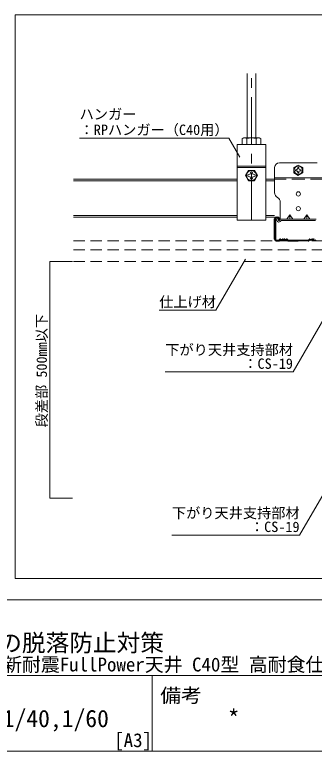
# Model space of a CAD drawing. Units: millimetres on the paper, enlarged 40 times, with parts at other scales. Extents: x -7800 to 7800, y -5578 to 5491.
# Drawn here: x 4570 to 5835, y -5515 to -2400 of the extents above; entities that cross this region are included whole.
import ezdxf
from ezdxf.enums import TextEntityAlignment as Align

# ---------------------------------------------------------------- set-up
doc = ezdxf.new("R2010")
doc.units = ezdxf.units.MM
doc.header["$LTSCALE"] = 40
doc.linetypes.add('CHAIN1', pattern=[8, 5, -1, 1, -1])
doc.linetypes.add('DASHED1', pattern=[1.8, 1.2, -0.6])
for name, color, linetype, lineweight in [('7-0_中心線', 4, 'CHAIN1', 9), ('7-1_吊り材', 7, 'Continuous', 18), ('7-2_野縁受け', 3, 'Continuous', 18), ('7-3_野縁', 2, 'Continuous', 25), ('7-5_寸法', 7, 'Continuous', 9), ('7-6_文字', 7, 'Continuous', 18), ('7-A_クリップ', 7, 'Continuous', 18), ('7-B_ビス', 3, 'Continuous', 18), ('7-C_パネル', 7, 'DASHED1', 18), ('F-2_太線１', 3, 'Continuous', 18), ('F-6_文字', 7, 'Continuous', 18)]:
    doc.layers.add(name, color=color, linetype=linetype, lineweight=lineweight)
doc.styles.add('ＭＳ ゴシック', font='')
doc.styles.get('ＭＳ ゴシック').set_extended_font_data('MS Gothic')

msp = doc.modelspace()

# ---------------------------------------------------------------- linework, layer by layer
at = {"layer": '7-0_中心線'}
msp.add_line((5570.14, -3268.67), (5570.14, -2648.5), dxfattribs=at)
at = {"layer": '7-1_吊り材'}
for p, q in [((5552.14, -2920.67), (5552.14, -2648.5)), ((5588.14, -2920.67), (5588.14, -2648.5)), ((5536.19, -2920.67), (5530.94, -2923.7)), ((5530.94, -2948.67), (5530.94, -2923.7)), ((5536.19, -2920.67), (5604.08, -2920.67)), ((5550.54, -2948.67), (5550.54, -2923.7)), ((5589.74, -2948.67), (5589.74, -2923.7)), ((5604.08, -2920.67), (5609.34, -2923.7)), ((5609.34, -2948.67), (5609.34, -2923.7)), ((5510.14, -2948.67), (5630.14, -2948.67)), ((5510.14, -3268.67), (5510.14, -2948.67)), ((5630.14, -2948.67), (5630.14, -3268.67)), ((5510.14, -3040.67), (5630.14, -3040.67)), ((5510.14, -3046.2), (5630.14, -3046.2)), ((5630.14, -3268.67), (5510.14, -3268.67))]:
    msp.add_line(p, q, dxfattribs=at)
for centre, radius, start, end in [((5543.75, -2947.75), 27.25, 96.34294, 118.04132), ((5540.07, -2940.17), 19.52, 57.57118, 88.04459), ((5570.14, -2985.53), 64.86, 72.41205, 107.58797), ((5600.2, -2940.17), 19.52, 91.95543, 122.42883), ((5596.53, -2947.75), 27.25, 61.95869, 83.65707)]:
    msp.add_arc(centre, radius, start, end, dxfattribs=at)
at = {"layer": '7-2_野縁受け'}
for p, q in [((4817.34, -3095.87), (5510.14, -3095.87)), ((4817.34, -3102.27), (5510.14, -3102.27)), ((5630.14, -3095.87), (5667.98, -3095.87)), ((5630.14, -3102.27), (5667.98, -3102.27)), ((4817.34, -3249.47), (5510.14, -3249.47)), ((4817.34, -3255.87), (5510.14, -3255.87)), ((4817.34, -3255.87), (4822.14, -3255.87)), ((5630.14, -3249.47), (5667.97, -3249.47)), ((5630.14, -3255.87), (5667.98, -3255.87))]:
    msp.add_line(p, q, dxfattribs=at)
at = {"layer": '7-3_野縁'}
for p, q in [((5667.98, -3349.47), (5667.98, -3262.27)), ((5671.18, -3262.27), (5671.18, -3349.47)), ((5674.38, -3255.87), (5681.58, -3255.87)), ((5681.58, -3259.07), (5674.38, -3259.07)), ((5684.78, -3262.27), (5684.78, -3267.87)), ((5684.78, -3267.87), (5687.98, -3267.87)), ((5687.98, -3262.27), (5687.98, -3267.87)), ((5686.35, -3355.87), (5672.01, -3355.87)), ((5674.38, -3352.67), (5686.35, -3352.67)), ((5674.38, -3355.87), (5686.35, -3355.87)), ((5690.59, -3349.25), (5687.76, -3352.08)), ((5692.01, -3351.87), (5689.18, -3354.7)), ((5692.01, -3351.87), (5689.18, -3354.7)), ((5720.01, -3351.87), (5722.83, -3354.7)), ((5721.42, -3349.25), (5724.25, -3352.08)), ((5725.6, -3355.87), (5767.95, -3355.87)), ((5725.66, -3352.67), (5810.35, -3352.67)), ((5810.29, -3355.87), (5767.95, -3355.87)), ((5814.59, -3349.25), (5811.77, -3352.08)), ((5816.01, -3351.87), (5813.18, -3354.7))]:
    msp.add_line(p, q, dxfattribs=at)
for centre, radius, start, end in [((5674.38, -3262.27), 6.4, 90, 180), ((5674.38, -3262.27), 3.2, 90, 180), ((5681.58, -3262.27), 6.4, 0.00699, 90), ((5681.58, -3262.27), 3.2, 0.00699, 90), ((5674.38, -3349.47), 6.4, 180, 270), ((5674.38, -3349.47), 3.2, 180, 270), ((5686.35, -3350.67), 2, 270, 314.99998), ((5686.35, -3351.87), 4, 270, 315), ((5686.35, -3351.87), 4, 270, 314.99998), ((5692.01, -3350.67), 2, 46.39717, 135), ((5697.01, -3346.62), 7.25, 226.39717, 313.60281), ((5697.01, -3345.42), 5.25, 226.39717, 313.60281), ((5702.01, -3350.67), 2, 36.86989, 133.60281), ((5706.01, -3348.87), 5, 216.86989, 323.1301), ((5706.01, -3347.67), 3, 216.86989, 323.1301), ((5710.01, -3350.67), 2, 46.39717, 143.1301), ((5715.01, -3346.62), 7.25, 226.39717, 313.60281), ((5715.01, -3345.42), 5.25, 226.39717, 313.60281), ((5720.01, -3350.67), 2, 44.99998, 133.60281), ((5725.66, -3351.87), 4, 225, 270), ((5725.66, -3350.67), 2, 225, 270), ((5810.35, -3350.67), 2, 270, 315), ((5810.35, -3351.87), 4, 270, 315), ((5816.01, -3350.67), 2, 46.39719, 135.00002), ((5821.01, -3346.62), 7.25, 226.39719, 313.60283), ((5821.01, -3345.42), 5.25, 226.39719, 313.60283), ((5826.01, -3350.67), 2, 36.8699, 133.60283), ((5830.01, -3348.87), 5, 216.8699, 323.13011), ((5830.01, -3347.67), 3, 216.8699, 323.13011), ((5834.01, -3350.67), 2, 46.39719, 143.13011), ((5839.01, -3346.62), 7.25, 226.39719, 313.60283)]:
    msp.add_arc(centre, radius, start, end, dxfattribs=at)
at = {"layer": '7-5_寸法', "color": 4}
for p, q in [((4718.58, -3443.87), (4813.76, -3443.87)), ((4718.58, -3443.87), (4718.58, -4443.87)), ((4718.58, -4443.87), (4813.76, -4443.87))]:
    msp.add_line(p, q, dxfattribs=at)
at = {"layer": '7-6_文字'}
for p, q in [((5473.69, -2921.59), (4843.69, -2921.59)), ((5473.69, -2921.59), (5520.23, -3002.19)), ((5420.02, -3649.4), (5545, -3432.93)), ((5943.58, -3567.73), (5745.62, -3910.61)), ((5180.02, -3649.4), (5420.02, -3649.4)), ((5745.62, -3910.61), (5205.62, -3910.61)), ((5943.63, -4306.44), (5773.67, -4600.81)), ((5773.67, -4600.81), (5233.67, -4600.81))]:
    msp.add_line(p, q, dxfattribs=at)
at = {"layer": '7-A_クリップ'}
for p, q in [((5667.98, -3045.47), (5667.98, -3151.88)), ((5687.98, -3025.47), (5767.98, -3025.47)), ((5847.98, -3025.47), (5767.98, -3025.47)), ((5667.98, -3089.47), (5767.98, -3089.47)), ((5867.98, -3089.47), (5767.98, -3089.47)), ((5679.63, -3172.46), (5680.33, -3172.88)), ((5691.98, -3193.46), (5691.98, -3263.87)), ((5676.86, -3259.07), (5672.66, -3261.16)), ((5677.99, -3271.84), (5672.66, -3261.16)), ((5683.72, -3268.99), (5678.77, -3259.07)), ((5687, -3269.43), (5691.98, -3263.87)), ((5691.76, -3273.7), (5694.84, -3270.27)), ((5691.98, -3263.87), (5767.98, -3263.87)), ((5694.84, -3270.27), (5767.98, -3270.27)), ((5731.98, -3245.97), (5718.98, -3263.87)), ((5731.98, -3245.97), (5731.98, -3263.87)), ((5731.98, -3245.97), (5744.98, -3263.87)), ((5843.99, -3263.87), (5767.99, -3263.87)), ((5841.13, -3270.27), (5767.99, -3270.27)), ((5803.98, -3245.97), (5790.98, -3263.87)), ((5803.98, -3245.97), (5816.98, -3263.87)), ((5803.98, -3245.97), (5803.98, -3263.87))]:
    msp.add_line(p, q, dxfattribs=at)
at = {"layer": '7-A_クリップ', "linetype": 'DASHED1'}
for p in [(5667.98, -3095.87), (5867.98, -3095.87)]:
    msp.add_line(p, (5767.98, -3095.87), dxfattribs=at)
at = {"layer": '7-A_クリップ'}
for centre in [(5767.99, -3157.47), (5767.99, -3219.87)]:
    msp.add_circle(centre, 9, dxfattribs=at)
for centre, radius, start, end in [((5687.98, -3045.47), 20, 90, 180), ((5691.98, -3151.88), 24, 180, 239.03689), ((5667.98, -3193.46), 24, 0, 59.03689), ((5685.51, -3268.1), 2, 206.5, 318.15813), ((5685.51, -3268.1), 8.4, 206.5, 318.15813)]:
    msp.add_arc(centre, radius, start, end, dxfattribs=at)
at = {"layer": '7-B_ビス'}
for p, q in [((5767.98, -3035.47), (5748.93, -3046.47)), ((5748.93, -3046.47), (5748.93, -3068.47)), ((5765.58, -3045.71), (5765.58, -3047.93)), ((5767.98, -3035.47), (5787.03, -3046.47)), ((5770.38, -3045.71), (5770.38, -3048.97)), ((5770.38, -3045.71), (5770.38, -3047.93)), ((5787.03, -3046.47), (5787.03, -3068.47)), ((5564.14, -3073.87), (5556.97, -3076.04)), ((5564.14, -3085.87), (5556.97, -3083.69)), ((5564.14, -3073.87), (5566.31, -3066.71)), ((5576.14, -3073.87), (5573.96, -3066.71)), ((5576.14, -3073.87), (5583.3, -3076.04)), ((5576.14, -3085.87), (5583.3, -3083.69)), ((5767.98, -3079.47), (5748.93, -3068.47)), ((5756.22, -3055.07), (5758.58, -3055.07)), ((5756.22, -3059.87), (5758.58, -3059.87)), ((5765.58, -3069.22), (5765.58, -3067)), ((5767.98, -3079.47), (5787.03, -3068.47)), ((5770.38, -3069.22), (5770.38, -3065.96)), ((5770.38, -3069.22), (5770.38, -3067)), ((5779.74, -3055.07), (5777.39, -3055.07)), ((5779.74, -3059.87), (5777.39, -3059.87)), ((5564.14, -3085.87), (5566.31, -3093.03)), ((5576.14, -3085.87), (5573.96, -3093.03))]:
    msp.add_line(p, q, dxfattribs=at)
msp.add_lwpolyline([(5582.84, -3057.87), (5557.43, -3057.87), (5544.73, -3079.87), (5557.43, -3101.87), (5582.84, -3101.87), (5595.54, -3079.87)], close=True, dxfattribs=at)
for centre, radius in [((5767.98, -3057.47), 17.6), ((5570.14, -3079.87), 20.95)]:
    msp.add_circle(centre, radius, dxfattribs=at)
for centre, radius, start, end in [((5759.21, -3048.68), 6.42, 264.36299, 6.67345), ((5767.98, -3057.47), 12, 78.46303, 101.53696), ((5776.76, -3048.68), 6.42, 173.32654, 275.63699), ((5558.14, -3079.87), 4, 106.8745, 253.12552), ((5570.14, -3067.87), 4, 16.8745, 163.12552), ((5582.14, -3079.87), 4, 286.8745, 73.12552), ((5767.98, -3057.47), 12, 168.46303, 191.51331), ((5759.21, -3066.25), 6.42, 353.32654, 95.63699), ((5767.98, -3057.47), 12, 258.46303, 281.53696), ((5776.76, -3066.25), 6.42, 84.36299, 186.67345), ((5767.98, -3057.47), 12, 348.48668, 11.53696), ((5570.14, -3091.87), 4, 196.8745, 343.12552)]:
    msp.add_arc(centre, radius, start, end, dxfattribs=at)
at = {"layer": '7-C_パネル'}
for p, q in [((4817.34, -3355.87), (6127.62, -3355.87)), ((4817.34, -3393.87), (6127.62, -3393.87)), ((4817.34, -3443.87), (6127.62, -3443.87))]:
    msp.add_line(p, q, dxfattribs=at)
at = {"layer": 'F-2_太線１'}
for p, q in [((4571.89, -2399.73), (4571.89, -4783.77)), ((4571.89, -2399.73), (7638.17, -2399.73)), ((4571.89, -4783.77), (7638.17, -4783.77)), ((-7800, -4874.85), (7800, -4874.85)), ((-7800, -5514.85), (7800, -5514.85))]:
    msp.add_line(p, q, dxfattribs=at)
at = {"layer": 'F-2_太線１', "color": 7}
for p, q in [((1300, -5194.85), (7800, -5194.85)), ((5150, -5194.85), (5150, -5514.85))]:
    msp.add_line(p, q, dxfattribs=at)

# ---------------------------------------------------------------- texts
at = {"layer": '7-5_寸法', "style": 'ＭＳ ゴシック'}
msp.add_text('段差部 500mm以下', height=43.99, rotation=90, dxfattribs=at).set_placement((4718.58, -4144.58), align=Align.BOTTOM_LEFT)
at = {"layer": '7-6_文字', "style": 'ＭＳ ゴシック'}
for s, p in [('ハンガー', (4843.69, -2855.41)), ('：RPハンガー（C40用）', (4843.69, -2921.59)), ('仕上げ材', (5180.02, -3649.4)), ('下がり天井支持部材', (5205.62, -3851.95)), ('：CS-19', (5535.62, -3910.61)), ('下がり天井支持部材', (5233.67, -4542.15)), ('：CS-19', (5563.67, -4600.81))]:
    msp.add_text(s, height=43.99, dxfattribs=at).set_placement(p, align=Align.BOTTOM_LEFT)
at = {"layer": 'F-6_文字', "color": 4, "style": 'ＭＳ ゴシック'}
for s, height, p in [('吊り天井の脱落防止対策', 73.31, (4100, -5114.85)), ('新耐震FullPower天井 C40型 高耐食仕様  施工標準図', 58.65, (4520, -5194.85)), ('1/10,1/30,1/40,1/60', 73.31, (4020, -5434.85)), ('*', 73.31, (5470, -5434.85)), ('[A3]', 58.65, (4990, -5514.85))]:
    msp.add_text(s, height=height, dxfattribs=at).set_placement(p, align=Align.BOTTOM_LEFT)
at = {"layer": 'F-6_文字', "color": 4, "style": 'ＭＳ ゴシック', "width": 1.1}
msp.add_text('備考', height=58.65, dxfattribs=at).set_placement((5184.51, -5325.55), align=Align.BOTTOM_LEFT)

doc.saveas('drawing.dxf')
